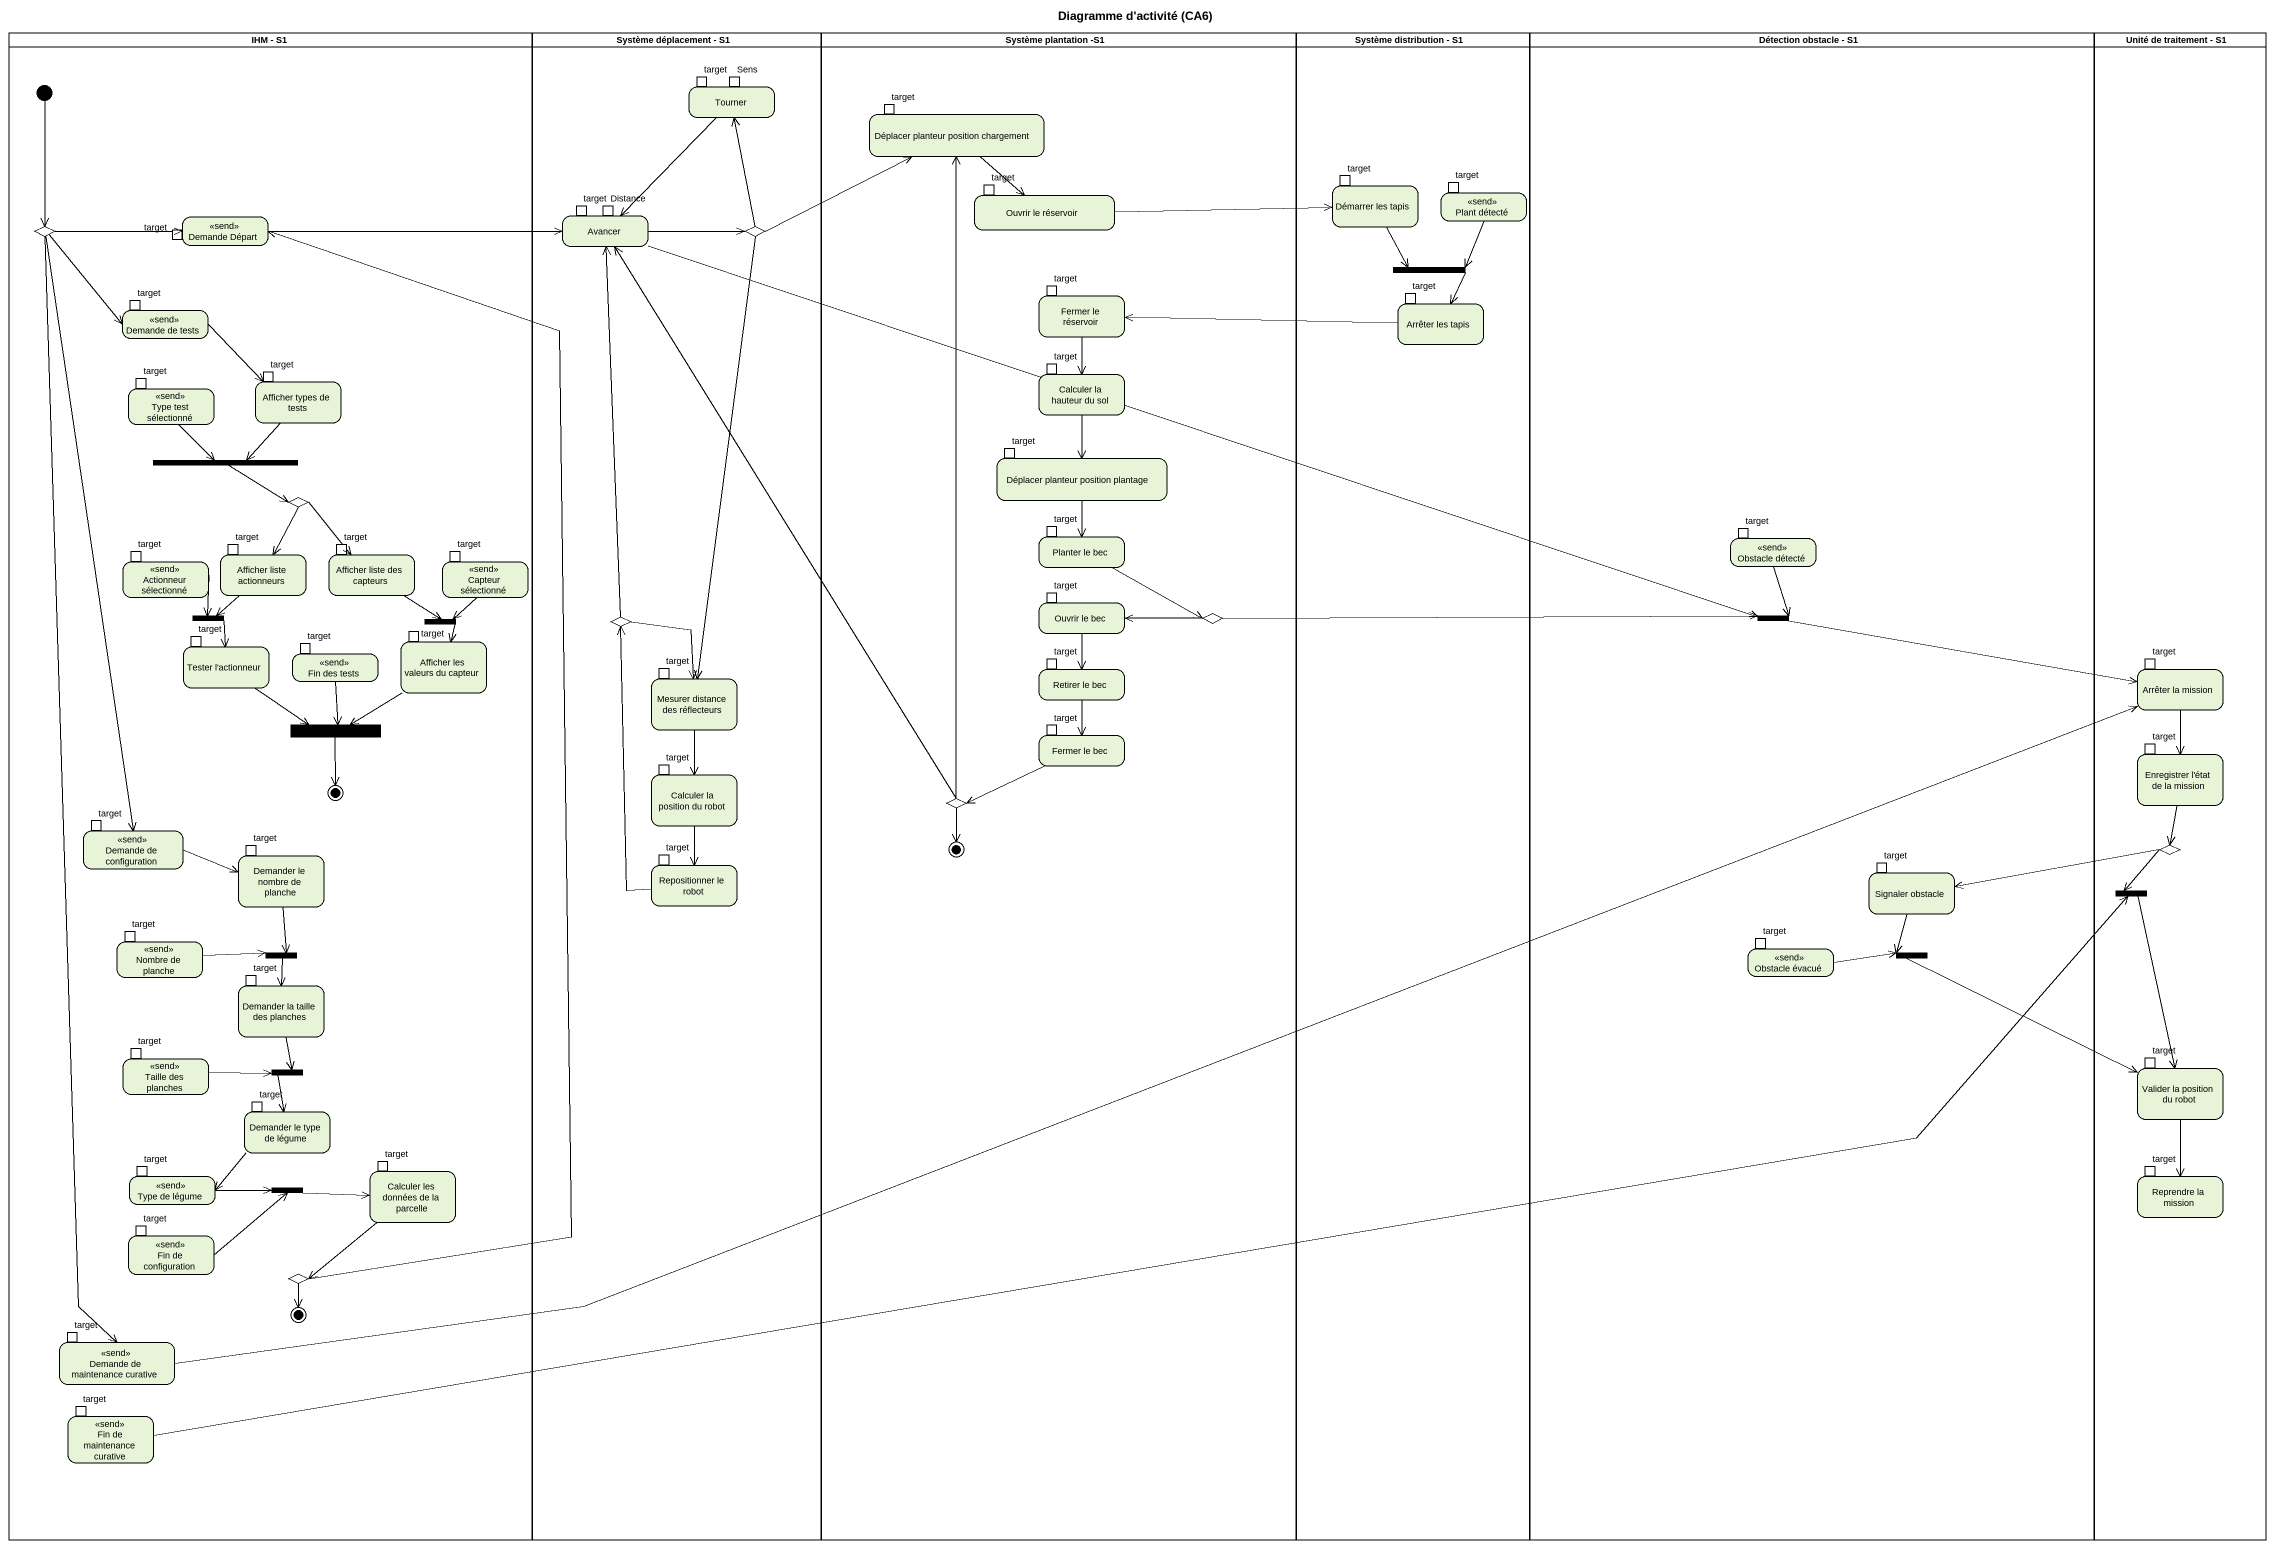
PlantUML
@startuml
title Diagramme d'activité (CA6)
hide empty description
state "IHM - S1" as IHM_S1 <<partition>> {
  state choice1 <<choice>>
  state "Demande Départ" as Demande_Départ <<send>> {
    state "target" as target_7 <<inputPin>>
  }
  state "Demande de tests" as Demande_de_tests <<send>> {
    state "target" as target_9 <<inputPin>>
  }
  state "Type test sélectionné" as Type_test_sélectionné <<send>> {
    state "target" as target_12 <<inputPin>>
  }
  state "Afficher types de tests" as Afficher_types_de_tests {
    state "target" as target_13 <<inputPin>>
  }
  state fork2 <<join>>
  state choice3 <<choice>>
  state "Actionneur sélectionné" as Actionneur_sélectionné <<send>> {
    state "target" as target_15 <<inputPin>>
  }
  state "Afficher liste actionneurs" as Afficher_liste_actionneurs {
    state "target" as target_16 <<inputPin>>
  }
  state "Afficher liste des capteurs" as Afficher_liste_des_capteurs {
    state "target" as target_17 <<inputPin>>
  }
  state "Capteur sélectionné" as Capteur_sélectionné <<send>> {
    state "target" as target_18 <<inputPin>>
  }
  state fork3 <<join>>
  state fork4 <<join>>
  state "Tester l'actionneur" as Tester_l_actionneur {
    state "target" as target_22 <<inputPin>>
  }
  state "Fin des tests" as Fin_des_tests <<send>> {
    state "target" as target_24 <<inputPin>>
  }
  state "Afficher les valeurs du capteur" as Afficher_les_valeurs_du {
    state "target" as target_23 <<inputPin>>
  }
  state fork6 <<join>>
  state final1 <<end>>
  state "Demande de configuration" as Demande_de_configuration <<send>> {
    state "target" as target_31 <<inputPin>>
  }
  state "Demander le nombre de planche" as Demander_le_nombre_de {
    state "target" as target_32 <<inputPin>>
  }
  state "Nombre de planche" as Nombre_de_planche <<send>> {
    state "target" as target_35 <<inputPin>>
  }
  state "Demander la taille des planches" as Demander_la_taille_des {
    state "target" as target_37 <<inputPin>>
  }
  state fork8 <<join>>
  state "Taille des planches" as Taille_des_planches <<send>> {
    state "target" as target_38 <<inputPin>>
  }
  state fork10 <<join>>
  state "Demander le type de légume" as Demander_le_type_de_légume {
    state "target" as target_40 <<inputPin>>
  }
  state "Type de légume" as Type_de_légume <<send>> {
    state "target" as target_41 <<inputPin>>
  }
  state "Calculer les données de la parcelle" as Calculer_les_données_de_la {
    state "target" as target_42 <<inputPin>>
  }
  state fork11 <<join>>
  state "Fin de configuration" as Fin_de_configuration <<send>> {
    state "target" as target_44 <<inputPin>>
  }
  state choice8 <<choice>>
  state final3 <<end>>
  state "Demande de maintenance curative" as Demande_de_maintenance <<send>> {
    state "target" as target_45 <<inputPin>>
  }
  state "Fin de maintenance curative" as Fin_de_maintenance_curative <<send>> {
    state "target" as target_46 <<inputPin>>
  }
  [*] --> choice1
}
state "Système déplacement - S1" as Système_déplacement_S1 <<partition>> {
  state Tourner {
    state target <<inputPin>>
    state Sens <<inputPin>>
  }
  state Avancer {
    state "target" as target_4 <<inputPin>>
    state Distance <<inputPin>>
  }
  state choice2 <<choice>>
  state choice4 <<choice>>
  state "Mesurer distance des réflecteurs" as Mesurer_distance_des {
    state "target" as target_25 <<inputPin>>
  }
  state "Calculer la position du robot" as Calculer_la_position_du {
    state "target" as target_30 <<inputPin>>
  }
  state "Repositionner le robot" as Repositionner_le_robot {
    state "target" as target_33 <<inputPin>>
  }
}
state "Système plantation -S1" as Système_plantation_S1 <<partition>> {
  state "Déplacer planteur position chargement" as Déplacer_planteur_position {
    state "target" as target_2 <<inputPin>>
  }
  state "Ouvrir le réservoir" as Ouvrir_le_réservoir {
    state "target" as target_5 <<inputPin>>
  }
  state "Fermer le réservoir" as Fermer_le_réservoir {
    state "target" as target_8 <<inputPin>>
  }
  state "Calculer la hauteur du sol" as Calculer_la_hauteur_du_sol {
    state "target" as target_11 <<inputPin>>
  }
  state "Déplacer planteur position plantage" as Déplacer_planteur_position_2 {
    state "target" as target_14 <<inputPin>>
  }
  state "Planter le bec" as Planter_le_bec {
    state "target" as target_19 <<inputPin>>
  }
  state "Ouvrir le bec" as Ouvrir_le_bec {
    state "target" as target_21 <<inputPin>>
  }
  state choice5 <<choice>>
  state "Retirer le bec" as Retirer_le_bec {
    state "target" as target_26 <<inputPin>>
  }
  state "Fermer le bec" as Fermer_le_bec {
    state "target" as target_28 <<inputPin>>
  }
  state choice6 <<choice>>
  choice6 --> [*]
}
state "Système distribution - S1" as Système_distribution_S1 <<partition>> {
  state "Démarrer les tapis" as Démarrer_les_tapis {
    state "target" as target_3 <<inputPin>>
  }
  state "Plant détecté" as Plant_détecté <<send>> {
    state "target" as target_6 <<inputPin>>
  }
  state fork1 <<join>>
  state "Arrêter les tapis" as Arrêter_les_tapis {
    state "target" as target_10 <<inputPin>>
  }
}
state "Détection obstacle - S1" as Détection_obstacle_S1 <<partition>> {
  state "Obstacle détecté" as Obstacle_détecté <<send>> {
    state "target" as target_20 <<inputPin>>
  }
  state fork5 <<join>>
  state "Signaler obstacle" as Signaler_obstacle {
    state "target" as target_34 <<inputPin>>
  }
  state "Obstacle évacué" as Obstacle_évacué <<send>> {
    state "target" as target_36 <<inputPin>>
  }
  state fork9 <<join>>
}
state "Unité de traitement - S1" as Unité_de_traitement_S1 <<partition>> {
  state "Arrêter la mission" as Arrêter_la_mission {
    state "target" as target_27 <<inputPin>>
  }
  state "Enregistrer l'état de la mission" as Enregistrer_l_état_de_la {
    state "target" as target_29 <<inputPin>>
  }
  state choice7 <<choice>>
  state fork7 <<join>>
  state "Valider la position du robot" as Valider_la_position_du_robot {
    state "target" as target_39 <<inputPin>>
  }
  state "Reprendre la mission" as Reprendre_la_mission {
    state "target" as target_43 <<inputPin>>
  }
}
Tourner --> Avancer
Déplacer_planteur_position --> Ouvrir_le_réservoir
Ouvrir_le_réservoir -right-> Démarrer_les_tapis
Démarrer_les_tapis --> fork1
Plant_détecté --> fork1
choice1 -right-> Demande_Départ
choice1 --> Demande_de_tests
choice1 --> Demande_de_configuration
choice1 --> Demande_de_maintenance
Demande_Départ -right-> Avancer
Avancer -right-> choice2
Avancer -right-> fork5
choice2 -up-> Tourner
choice2 -right-> Déplacer_planteur_position
choice2 --> Mesurer_distance_des
fork1 --> Arrêter_les_tapis
Demande_de_tests -right-> Afficher_types_de_tests
Fermer_le_réservoir --> Calculer_la_hauteur_du_sol
Arrêter_les_tapis -left-> Fermer_le_réservoir
Type_test_sélectionné --> fork2
Afficher_types_de_tests --> fork2
Calculer_la_hauteur_du_sol --> Déplacer_planteur_position_2
fork2 -right-> choice3
Déplacer_planteur_position_2 --> Planter_le_bec
choice3 --> Afficher_liste_actionneurs
choice3 --> Afficher_liste_des_capteurs
Actionneur_sélectionné --> fork3
Afficher_liste_actionneurs --> fork3
Afficher_liste_des_capteurs --> fork4
Capteur_sélectionné --> fork4
Planter_le_bec -right-> choice5
Obstacle_détecté --> fork5
fork3 --> Tester_l_actionneur
fork4 --> Afficher_les_valeurs_du
choice4 -up-> Avancer
choice4 --> Mesurer_distance_des
Ouvrir_le_bec --> Retirer_le_bec
choice5 -left-> Ouvrir_le_bec
choice5 -right-> fork5
fork5 -right-> Arrêter_la_mission
Tester_l_actionneur -right-> fork6
Fin_des_tests --> fork6
Afficher_les_valeurs_du -left-> fork6
Mesurer_distance_des --> Calculer_la_position_du
Retirer_le_bec --> Fermer_le_bec
Arrêter_la_mission --> Enregistrer_l_état_de_la
fork6 --> final1
Fermer_le_bec -left-> choice6
Enregistrer_l_état_de_la --> choice7
Calculer_la_position_du --> Repositionner_le_robot
Demande_de_configuration -right-> Demander_le_nombre_de
choice6 -up-> Déplacer_planteur_position
choice6 -up-> Avancer
Demander_le_nombre_de --> fork8
Repositionner_le_robot -up-> choice4
Signaler_obstacle --> fork9
choice7 -left-> Signaler_obstacle
choice7 --> fork7
fork7 --> Valider_la_position_du_robot
Nombre_de_planche -right-> fork8
Obstacle_évacué -right-> fork9
Demander_la_taille_des --> fork10
fork8 --> Demander_la_taille_des
fork9 -right-> Valider_la_position_du_robot
Taille_des_planches -right-> fork10
fork10 --> Demander_le_type_de_légume
Valider_la_position_du_robot --> Reprendre_la_mission
Demander_le_type_de_légume -left-> Type_de_légume
Type_de_légume -right-> fork11
Calculer_les_données_de_la --> choice8
fork11 -right-> Calculer_les_données_de_la
Fin_de_configuration -right-> fork11
choice8 -up-> Demande_Départ
choice8 --> final3
Demande_de_maintenance -right-> Arrêter_la_mission
Fin_de_maintenance_curative -right-> fork7
@enduml
